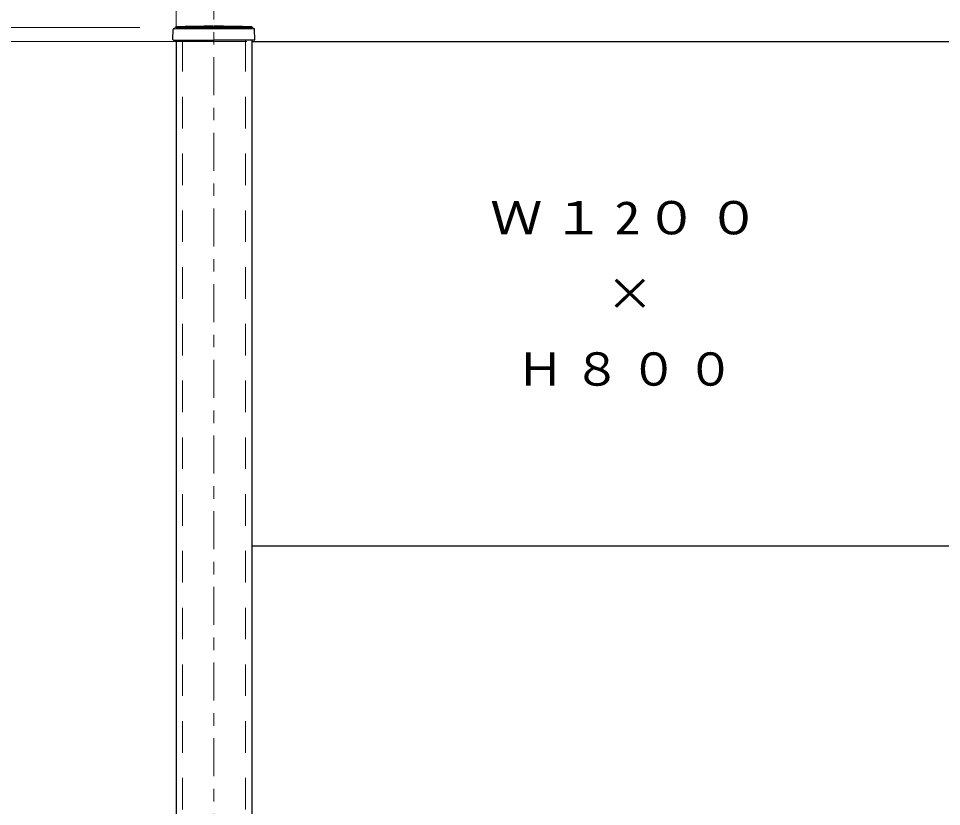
# Model space of a CAD drawing. Units: millimetres on the paper, scale 1:20. Extents: x -365 to 0, y -26 to 257.
# Drawn here: x -305.8 to -232.6, y 131.7 to 194.2 of the extents above; entities that cross this region are included whole.
import ezdxf
from ezdxf.enums import TextEntityAlignment as Align

# ---------------------------------------------------------------- set-up
doc = ezdxf.new("R2010")
doc.units = ezdxf.units.MM
doc.linetypes.add('USER1', pattern=[4.5, 2.5, -2])
doc.linetypes.add('USER2', pattern=[6, 3, -1, 1, -1])
doc.layers.add('1_20', color=7, linetype='Continuous', lineweight=13)
doc.styles.add('ＭＳ ゴシック', font='')
doc.styles.get('ＭＳ ゴシック').set_extended_font_data('MS Gothic')

msp = doc.modelspace()

# ---------------------------------------------------------------- linework, layer by layer
at = {"layer": '1_20'}
for p, q in [((-293.293, 193.473), (-293.293, 200.891)), ((-296.168, 193.473), (-322.41, 193.473)), ((-293.471, 193.373), (-290.293, 193.373)), ((-293.316, 193.523), (-290.293, 193.523)), ((-287.27, 193.523), (-290.293, 193.523)), ((-287.115, 193.373), (-290.293, 193.373)), ((-287.668, 192.373), (-312.524, 192.373))]:
    msp.add_line(p, q, dxfattribs=at)
at = {"layer": '1_20', "linetype": 'USER2'}
msp.add_line((-290.293, 197.115), (-290.293, 66.631), dxfattribs=at)
at = {"layer": '1_20', "lineweight": 25}
for p, q in [((-293.543, 192.535), (-293.515, 193.325)), ((-293.293, 193.473), (-287.293, 193.473)), ((-287.043, 192.535), (-287.07, 193.325)), ((-293.483, 192.473), (-290.293, 192.473)), ((-293.293, 192.473), (-293.293, 107.473)), ((-287.103, 192.473), (-290.293, 192.473)), ((-287.293, 192.473), (-287.293, 107.473)), ((-287.293, 192.373), (-227.293, 192.373)), ((-287.293, 152.373), (-227.293, 152.373))]:
    msp.add_line(p, q, dxfattribs=at)
at = {"layer": '1_20', "linetype": 'USER1'}
for p, q in [((-292.793, 192.473), (-292.793, 107.473)), ((-287.793, 192.473), (-287.793, 107.473))]:
    msp.add_line(p, q, dxfattribs=at)
at = {"layer": '1_20', "lineweight": 25}
for centre, radius, start, end in [((-293.465, 193.323), 0.05, 101.3479, 178), ((-293.505, 193.519), 0.15, 281.3479, 346.77292), ((-293.31, 193.473), 0.05, 91.90218, 166.77292), ((-290.318, 103.381), 90.192, 90, 91.90218), ((-290.268, 103.381), 90.192, 88.09782, 90), ((-287.276, 193.473), 0.05, 13.22708, 88.09782), ((-287.081, 193.519), 0.15, 193.22708, 258.6521), ((-287.12, 193.323), 0.05, 2, 78.6521), ((-293.483, 192.533), 0.0603, 178, 270), ((-287.103, 192.533), 0.0603, 270, 2)]:
    msp.add_arc(centre, radius, start, end, dxfattribs=at)

# ---------------------------------------------------------------- texts
at = {"layer": '1_20', "style": 'ＭＳ ゴシック', "width": 1.05}
msp.add_text('×', height=2.639, dxfattribs=at).set_placement((-257.293, 172.373), align=Align.MIDDLE_CENTER)
at = {"layer": '1_20', "char_height": 2.639, "attachment_point": 5, "style": 'ＭＳ ゴシック'}
for s, insert in [('\\T1.19;\\W1.15;Ｗ１2００', (-257.293, 178.373)), ('\\T1.19;\\W1.05;Ｈ８００', (-257.293, 166.373))]:
    msp.add_mtext(s, dxfattribs=dict(at, insert=insert))

doc.saveas('drawing.dxf')
